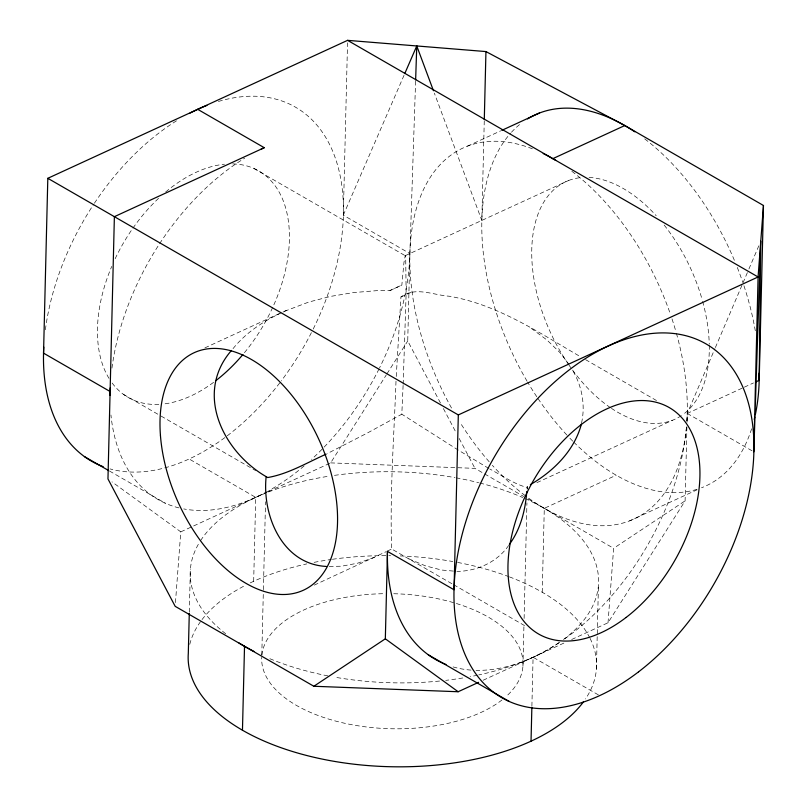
<?xml version="1.0" encoding="UTF-8"?>
<svg xmlns="http://www.w3.org/2000/svg" width="807" height="807" viewBox="0 0 807 807"><rect width="100%" height="100%" fill="white"/><g stroke="black" fill="none" stroke-linecap="round" stroke-linejoin="round"><path stroke-width="0.61" stroke-dasharray="4.04 3.03" d="M189.312 612.15L190.351 569.571M253.67 581.302L255.718 497.374L189.151 459.001M261.791 655.022L263.354 590.956M263.385 589.695L265.533 501.762M440.471 403.006L407.737 340.978L409.875 253.559L343.308 215.187L347.524 42.862M484.261 120.889L481.819 220.452L434.348 93.118M522.946 666.199L523.955 624.739M524.106 618.465L526.931 502.892M527.274 489.072L527.334 486.56L526.638 487.367C513.383 483.665 501.883 475.394 489.799 469.018M531.894 706.105L533.084 657.251L599.651 695.624M542.233 592.257L544.291 508.339L616.235 475.222M596.403 668.983L598.451 585.065M571.689 639.487L608.024 622.762L685.103 500.854L686.908 427.175M687.029 422.182L687.241 413.436L714.881 348.715M415.595 81.184L409.875 253.559A204.252 126.86 -60 0 1 379.603 367.77M403.107 385.433L401.815 414.203L367.407 433.006L327.249 453.605M403.157 384.243L406.143 293.375L405.679 255.96L405.205 255.688L403.944 262.628L401.846 285.083L389.852 290.601L377.283 290.621L353.516 292.578L330.527 296.411L308.698 302.07L283.842 311.542M396.005 381.237C393.998 437.101 389.72 493.097 391.667 548.992L453.11 584.409M396.247 376.486L400.948 296.996C415.181 286.213 433.329 295.13 449.116 296.209C497.909 304.521 539.258 332.877 581.232 357.158M175.452 602.607L180.778 531.863L112.012 481.88M608.024 622.762L613.633 548.306L685.103 500.854M527.062 489.012L527.334 486.56M581.585 422.828C585.6 404.6 581.786 385.232 572.062 369.404M715.375 347.555L742.511 283.993M743.005 282.833L748.432 270.123M748.926 268.963L758.802 245.853M343.308 215.187L404.277 74.738M268.206 491.624L330.658 462.885L386.291 374.902M386.967 373.843L407.737 340.978M508.662 545.471C497.142 562.156 476.957 571.225 456.933 571.406M233.031 348.634C245.883 332.696 263.435 321.075 281.925 312.602M389.852 290.601L401.846 285.083M314.276 585.105L386.281 551.625M387.36 551.1L391.667 548.992M283.005 312.067L288.412 309.434M467.525 146.128L500.643 130.885M204.928 347.857L279.262 313.641M405.205 255.688L568.642 180.465M400.948 296.996L412.942 291.478M180.778 531.863L267.077 492.149M686.939 420.719A204.252 126.86 -60 0 0 687.241 413.436L743.197 387.683M744.347 387.158L753.476 382.952M536.887 482.657L672.372 420.306M629.591 520.868L696.976 489.859M483.121 680.251L564.88 642.624M374.438 557.425L357.612 563.195L341.492 566.221L327.511 566.433M330.658 462.885L474.95 468.363L523.703 496.466M453.363 571.084L441.439 570.014L425.208 565.768L408.524 558.716M687.241 413.436L753.809 451.809M253.993 168.522L405.679 255.96M585.589 359.66L658.462 401.674M528.04 498.968L613.633 548.306M123.663 394.502L160.643 415.827M161.128 416.109L255.728 470.642M453.675 584.732L527.052 627.039M109.52 471.036L165.354 503.235M488.77 468.413L459.324 450.74M458.265 450.084L401.815 414.203M531.198 328.318L546.864 339.929L559.987 352.609L568.864 364.199M443.386 408.544L456.248 432.915M459.163 438.453L474.95 468.363M686.485 426.873A204.252 126.86 -60 0 1 563.932 639.376M558.827 642.846A204.252 126.86 -60 0 1 476.049 670.345M470.985 670.092A204.252 126.86 -60 0 1 451.678 666.481M524.903 498.494A204.252 105.505 1.4 0 1 563.498 639.497M559.665 642.261A204.252 105.505 1.4 0 1 478.763 674.924M477.542 675.187A204.252 105.505 1.4 0 1 470.148 676.669M462.784 677.971A204.252 105.505 1.4 0 1 445.736 680.372M439.563 681.037A204.252 105.505 1.4 0 1 333.937 677.023M327.894 675.893A204.252 105.505 1.4 0 1 268.267 658.048M225.667 633.727A204.252 105.505 1.4 0 1 199.359 542.576M200.61 540.579A204.252 105.505 1.4 0 1 329.629 476.08M334.481 475.363A204.252 105.505 1.4 0 1 454.866 477.603M456.076 477.825A204.252 105.505 1.4 0 1 478.652 482.697M479.802 483A204.252 105.505 1.4 0 1 522.734 497.536M686.454 427.155A204.252 120.384 65.3 0 1 526.225 496.406M525.286 495.7A204.252 120.384 65.3 0 1 492.371 465.346M489.193 461.786A204.252 120.384 65.3 0 1 460.747 423.544M451.517 408.039A204.252 120.384 65.3 0 1 417.623 204.544A204.252 120.384 65.3 0 1 534.698 149.719M571.84 171.296A204.252 120.384 65.3 0 1 670.405 314.175M671.999 318.886A204.252 120.384 65.3 0 1 676.054 332.06M676.397 333.261A204.252 120.384 65.3 0 1 686.928 420.982M379.068 368.86A204.252 126.86 -60 0 1 311.573 459.365M304.128 465.921A204.252 126.86 -60 0 1 268.802 490.696M267.712 491.302A204.252 126.86 -60 0 1 183.744 508.924M178.983 507.896A204.252 126.86 -60 0 1 110.952 415.01M111.951 368.103A204.252 126.86 -60 0 1 244.662 158.202M456.389 603.515A130.714 67.516 1.4 0 1 505.848 696.754M501.994 699.951A130.714 67.516 1.4 0 1 353.859 725.089A130.714 67.516 1.4 0 1 261.69 657.382M261.861 655.173A130.714 67.516 1.4 0 1 385.201 593.68M393.766 593.73A130.714 67.516 1.4 0 1 455.239 603.162M590.048 638.347A204.252 105.505 1.4 0 1 585.479 698.973M189.766 644.339A204.252 105.505 1.4 0 1 201.316 620.543M202.053 619.564A204.252 105.505 1.4 0 1 245.802 585.125M250.251 582.906A204.252 105.505 1.4 0 1 306.771 563.891M314.125 562.358A204.252 105.505 1.4 0 1 331.213 559.463M332.434 559.281A204.252 105.505 1.4 0 1 390.558 555.69M400.272 555.932A204.252 105.505 1.4 0 1 452.818 561.531M457.65 562.429A204.252 105.505 1.4 0 1 508.279 576.44M509.429 576.884A204.252 105.505 1.4 0 1 589.514 637.308M696.945 489.335A204.252 120.384 65.3 0 1 573.585 441.964M572.738 441.116A204.252 120.384 65.3 0 1 567.654 435.851M566.817 434.963A204.252 120.384 65.3 0 1 537.462 397.75M536.766 396.711A204.252 120.384 65.3 0 1 527.677 382.256M527.072 381.217A204.252 120.384 65.3 0 1 510.67 133.125M511.467 132.247A204.252 120.384 65.3 0 1 521.473 123.078M644.722 138.895A204.252 120.384 65.3 0 1 734.552 260.722M737.305 267.46A204.252 120.384 65.3 0 1 742.743 282.198M743.953 285.769A204.252 120.384 65.3 0 1 755.564 332.353M751.61 428.81A204.252 120.384 65.3 0 1 701.535 487.761M681.33 415.686A130.714 77.048 65.3 0 1 611.444 408.352M610.395 407.636A130.714 77.048 65.3 0 1 568.925 365.006M568.249 364.018A130.714 77.048 65.3 0 1 581.948 177.51M589.07 177.429A130.714 77.048 65.3 0 1 656.182 215.691M664.181 225.082A130.714 77.048 65.3 0 1 702.322 300.234M702.635 301.384A130.714 77.048 65.3 0 1 709.252 344.125M709.282 345.376A130.714 77.048 65.3 0 1 682.268 415.05M218.435 101.46A204.252 126.86 -60 0 1 311.956 331.566M311.401 332.645A204.252 126.86 -60 0 1 281.28 380.884M279.757 382.881A204.252 126.86 -60 0 1 110.065 468.907M45.384 329.74A204.252 126.86 -60 0 1 93.743 204.221M94.409 203.213A204.252 126.86 -60 0 1 178.095 119.829M232.658 163.892A130.714 81.194 -60 0 1 273.2 306.317M272.695 307.417A130.714 81.194 -60 0 1 244.44 352.679M213.573 382.357A130.714 81.194 -60 0 1 163.559 403.994M158.828 404.378A130.714 81.194 -60 0 1 111.78 382.538M108.985 378.352A130.714 81.194 -60 0 1 111.719 266.451M115.179 258.704A130.714 81.194 -60 0 1 132.227 229.148M132.923 228.149A130.714 81.194 -60 0 1 159.241 197.685M165.647 192.005A130.714 81.194 -60 0 1 224.477 164.214"/><path stroke-width="1.21" d="M755.766 381.903L759.185 380.329L760.769 241.232L753.809 451.809L758.086 276.972L763.462 205.492L624.779 125.549L485.945 51.567L347.585 40.35L47.815 178.307L43.538 353.143L110.105 391.516M189.282 613.411L188.303 653.488A204.252 105.505 1.4 0 0 351.802 763.936A204.252 105.505 1.4 0 0 583.39 701.929M242.463 730.214L244.521 646.296M197.695 109.328L264.262 147.701L114.382 216.68L107.967 478.934L175.18 606.329L313.862 686.263L385.332 638.811L387.471 551.393L454.038 589.766L458.315 414.929L47.815 178.307M484.291 119.628L485.945 51.567M531.036 741.179L531.863 707.356M759.185 380.329L763.462 205.492M415.635 79.933L416.765 45.959L433.47 90.757M526.8 491.463C525.357 510.115 520.626 529.21 509.348 544.443M581.423 424.038C574.362 450.639 553.632 471.157 530.37 484.614M404.771 73.588L416.765 45.959M231.458 350.45C194.194 393.201 222.883 451.597 266.149 476.644L267.692 477.542C288.462 473.961 307.043 462.623 326.119 454.159M501.783 130.361L539.469 113.02M552.835 158.656L624.779 125.549M458.315 414.929L758.086 276.972L347.585 40.35M313.862 686.263L458.144 691.74L478.581 682.339M326.351 566.443C282.188 564.174 262.023 515.421 266.149 476.644M84.422 456.57L108.612 470.531M428.356 654.82L509.288 701.485M385.332 638.811L458.144 691.74M446.019 664.494A204.252 126.86 -60 0 1 387.471 551.393M253.912 651.38A204.252 105.505 1.4 0 1 238.973 642.967M110.045 395.309A204.252 126.86 -60 0 1 110.226 387.895M261.004 149.245A204.252 126.86 -60 0 1 264.262 147.701M543.222 153.542A204.252 120.384 65.3 0 1 555.852 160.442M103.205 466.678A204.252 126.86 -60 0 1 43.78 347.091M190.069 113.061A204.252 126.86 -60 0 1 206.915 105.414M527.516 118.922A204.252 120.384 65.3 0 1 634.847 131.823M759.246 373.036A204.252 120.384 65.3 0 1 755.322 414.697M754.797 417.068A204.252 120.384 65.3 0 1 754.242 419.408M242.917 354.515A130.714 81.194 -60 0 1 215.61 380.823M638.589 671.817A204.252 126.86 -60 0 0 712.934 348.382A204.252 126.86 -60 0 0 460.252 542.163A204.252 126.86 -60 0 0 638.589 671.817M626.111 617.446A130.714 81.194 -60 0 0 673.694 410.45A130.714 81.194 -60 0 0 511.971 534.466A130.714 81.194 -60 0 0 626.111 617.446M160.432 435.336A130.714 77.048 65.3 0 0 300.648 591.38A130.714 77.048 65.3 0 0 285.285 387.663A130.714 77.048 65.3 0 0 160.432 435.336"/></g></svg>
